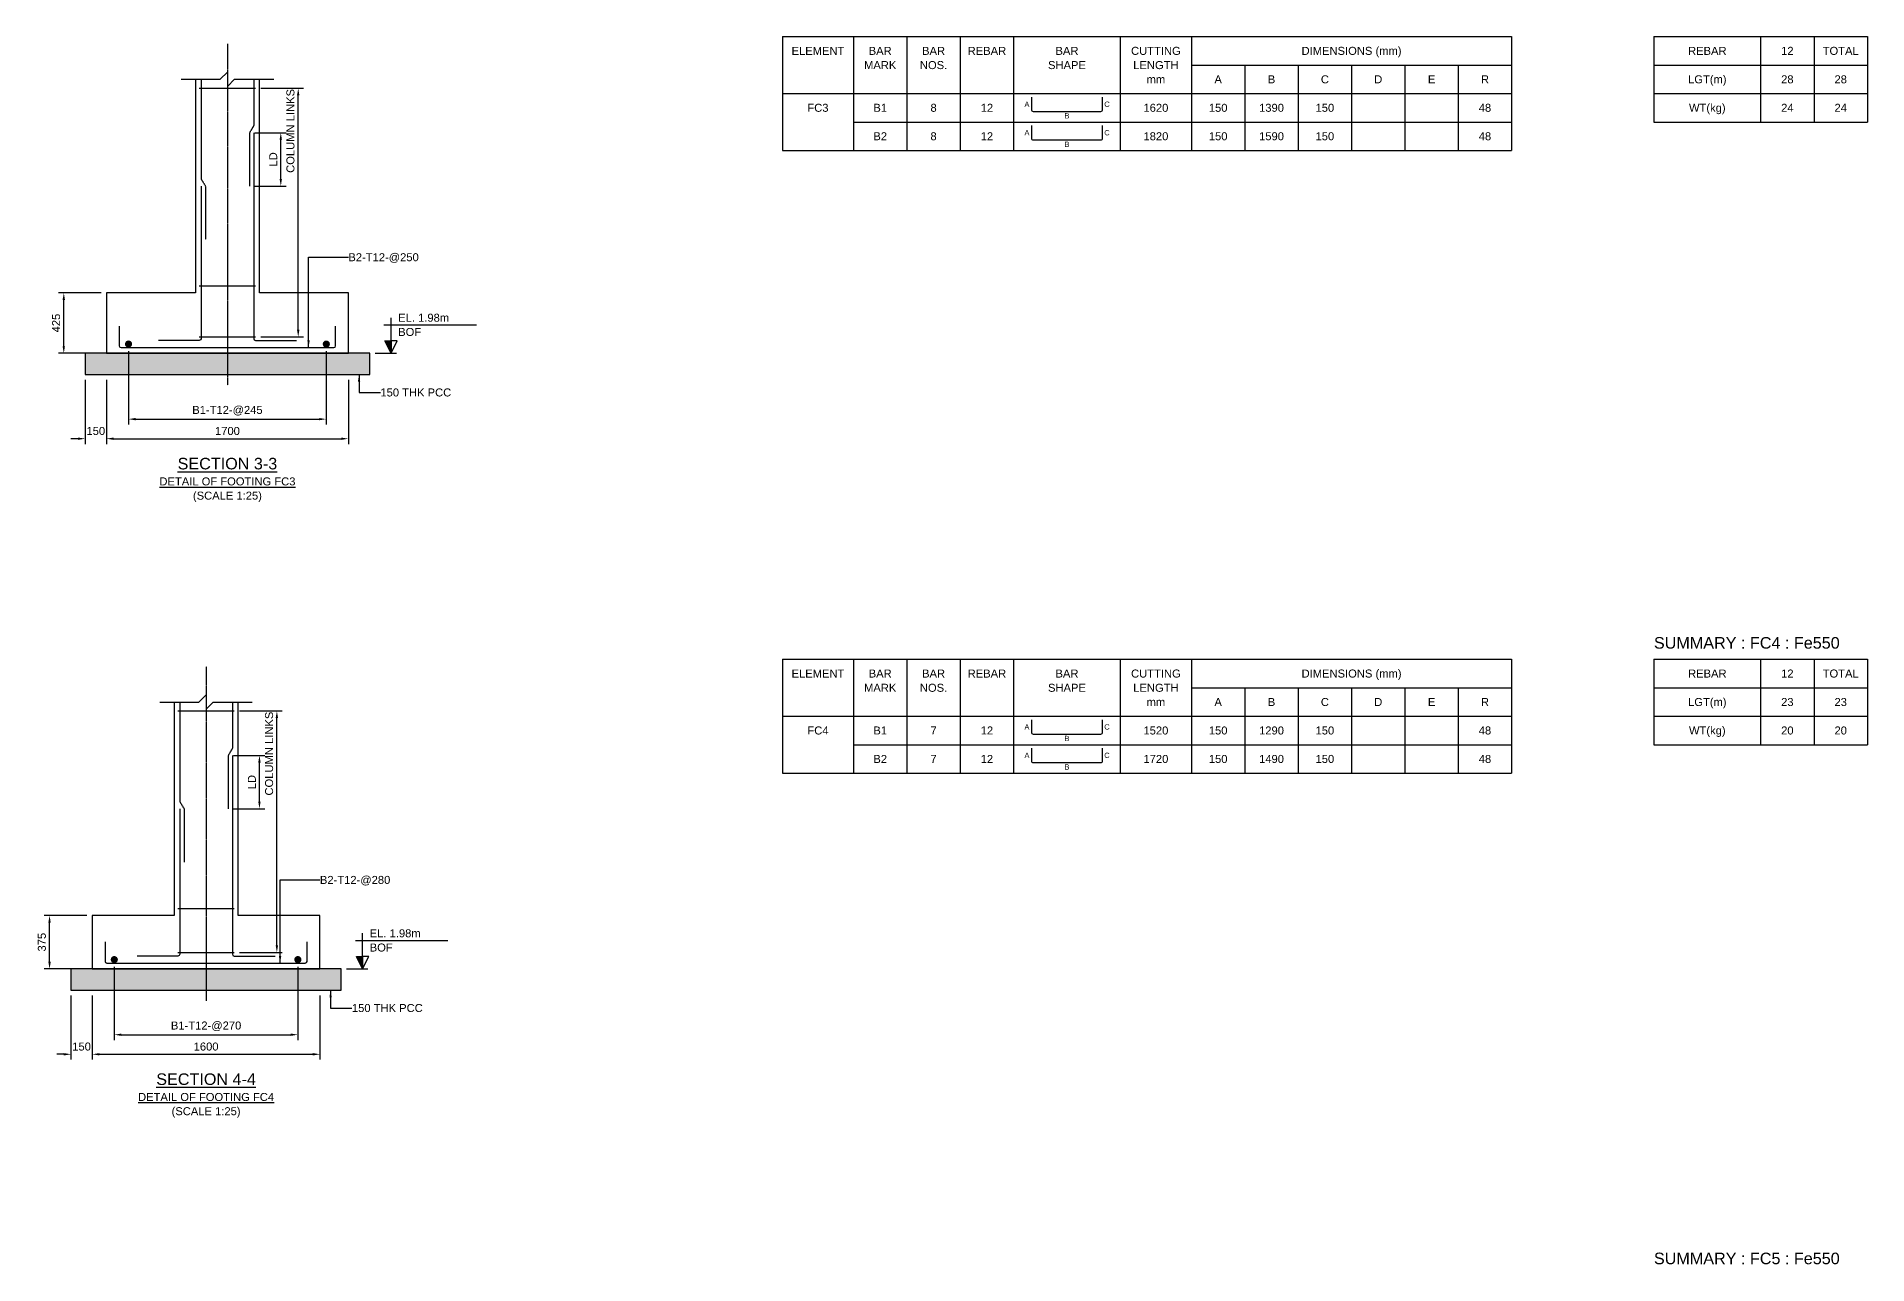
# Model space of a CAD drawing. Header units: inches. Extents: x -816171 to 9366335, y -450961 to 689132.
# Drawn here: x 5646650 to 5698114, y 295110 to 329614 of the extents above; entities that cross this region are included whole.
import ezdxf
from ezdxf.enums import TextEntityAlignment as Align

# ---------------------------------------------------------------- set-up
doc = ezdxf.new("R2010")
doc.units = ezdxf.units.IN
doc.header["$MEASUREMENT"] = 0
doc.linetypes.add('Cline', pattern=[1, 0.625, -0.125, 0.125, -0.125])
doc.linetypes.add('DASHED', pattern=[0.75, 0.5, -0.25])
for name, color, linetype in [('Center Line', 1, 'Continuous'), ('Concrete Line', 2, 'Continuous'), ('Dim', 31, 'Continuous'), ('Labels', 4, 'Continuous'), ('PCC', 5, 'Continuous'), ('Reinforcement', 130, 'Continuous'), ('Schedule Header', 4, 'Continuous'), ('Schedule Line', 60, 'Continuous'), ('Section Mark', 5, 'Continuous'), ('Solid', 25, 'Continuous'), ('Text', 31, 'Continuous')]:
    doc.layers.add(name, color=color, linetype=linetype)
doc.styles.add('SC-BBS1', font='SansSerif')
doc.styles.add('SC-FTG1', font='sanss___.ttf')
doc.styles.add('SC-FTG2', font='SansSerif')
doc.dimstyles.new('RccFooting', dxfattribs={"dimtxt": 225, "dimasz": 200, "dimexe": 150, "dimexo": 150, "dimgap": 100, "dimtad": 1, "dimtoh": 1, "dimdec": 4, "dimlfac": 0.25, "dimzin": 0, "dimdsep": 46, "dimtxsty": 'SC-FTG2', "dimcen": 0.09, "dimclrd": 8, "dimclre": 8, "dimclrt": 31, "dimadec": 0, "dimazin": 0, "dimtfac": 1, "dimtdec": 0, "dimtix": 1, "dimtofl": 0, "dimtmove": 0, "dimatfit": 3, "dimfxl": 1, "dimtolj": 1, "dimtzin": 0, "dimarcsym": 0})

# ---------------------------------------------------------------- blocks, each defined once
blk = doc.blocks.new('*D2375')
at = {"layer": 'DEFPOINTS', "color": 0, "transparency": 16777216}
for p in [(5648014, 320114), (5648614, 320114), (5648614, 318314)]:
    blk.add_point(p, dxfattribs=at)
at = {"layer": 'Dim', "color": 8, "lineweight": -2, "transparency": 16777216}
for p, q in [((5648014, 319964), (5648014, 318164)), ((5648614, 319964), (5648614, 318164)), ((5647814, 318314), (5647614, 318314)), ((5648814, 318314), (5649014, 318314))]:
    blk.add_line(p, q, dxfattribs=at)
at = {"layer": 'Dim', "color": 8, "transparency": 16777216}
for points in [[(5647814, 318347), (5647814, 318281), (5648014, 318314)], [(5648814, 318347), (5648814, 318281), (5648614, 318314)]]:
    blk.add_solid(points, dxfattribs=at)
at = {"layer": 'Dim', "color": 31, "transparency": 16777216, "insert": (5648314, 318530), "char_height": 225, "attachment_point": 5, "style": 'SC-FTG2'}
blk.add_mtext('\\A1;150', dxfattribs=at)
blk = doc.blocks.new('*D2376')
at = {"layer": 'DEFPOINTS', "color": 0, "transparency": 16777216}
for p in [(5648614, 320114), (5655414, 320114), (5655414, 318314)]:
    blk.add_point(p, dxfattribs=at)
at = {"layer": 'Dim', "color": 8, "lineweight": -2, "transparency": 16777216}
for p, q in [((5648614, 319964), (5648614, 318164)), ((5655414, 319964), (5655414, 318164)), ((5648814, 318314), (5655214, 318314))]:
    blk.add_line(p, q, dxfattribs=at)
at = {"layer": 'Dim', "color": 8, "transparency": 16777216}
for points in [[(5648814, 318347), (5648814, 318281), (5648614, 318314)], [(5655214, 318347), (5655214, 318281), (5655414, 318314)]]:
    blk.add_solid(points, dxfattribs=at)
at = {"layer": 'Dim', "color": 31, "transparency": 16777216, "insert": (5652014, 318530), "char_height": 225, "attachment_point": 5, "style": 'SC-FTG2'}
blk.add_mtext('\\A1;1700', dxfattribs=at)
blk = doc.blocks.new('*D2377')
at = {"layer": 'DEFPOINTS', "color": 0, "transparency": 16777216}
for p in [(5647414, 322414), (5648614, 322414), (5648614, 320714)]:
    blk.add_point(p, dxfattribs=at)
at = {"layer": 'Dim', "color": 8, "lineweight": -2, "transparency": 16777216}
for p, q in [((5648464, 322414), (5647264, 322414)), ((5647414, 320914), (5647414, 322214)), ((5648464, 320714), (5647264, 320714))]:
    blk.add_line(p, q, dxfattribs=at)
at = {"layer": 'Dim', "color": 8, "transparency": 16777216}
for points in [[(5647380, 322214), (5647447, 322214), (5647414, 322414)], [(5647380, 320914), (5647447, 320914), (5647414, 320714)]]:
    blk.add_solid(points, dxfattribs=at)
at = {"layer": 'Dim', "color": 31, "transparency": 16777216, "insert": (5647198, 321564), "char_height": 225, "attachment_point": 5, "rotation": 90, "style": 'SC-FTG2'}
blk.add_mtext('\\A1;425', dxfattribs=at)
blk = doc.blocks.new('*D2378')
at = {"layer": 'DEFPOINTS', "color": 0, "transparency": 16777216}
for p in [(5649234, 320924), (5654794, 320924), (5654794, 318864)]:
    blk.add_point(p, dxfattribs=at)
at = {"layer": 'Dim', "color": 8, "lineweight": -2, "transparency": 16777216}
for p, q in [((5649234, 320774), (5649234, 318714)), ((5654794, 320774), (5654794, 318714)), ((5649434, 318864), (5654594, 318864))]:
    blk.add_line(p, q, dxfattribs=at)
at = {"layer": 'Dim', "color": 8, "transparency": 16777216}
for points in [[(5649434, 318897), (5649434, 318831), (5649234, 318864)], [(5654594, 318897), (5654594, 318831), (5654794, 318864)]]:
    blk.add_solid(points, dxfattribs=at)
at = {"layer": 'Dim', "color": 31, "transparency": 16777216, "insert": (5652014, 319100), "char_height": 225, "attachment_point": 5, "style": 'SC-FTG2'}
blk.add_mtext('\\A1;B1-T12-@245', dxfattribs=at)
blk = doc.blocks.new('*D2379')
at = {"layer": 'DEFPOINTS', "color": 0, "transparency": 16777216}
for p in [(5652634, 326914), (5653514, 326914), (5652634, 325414)]:
    blk.add_point(p, dxfattribs=at)
at = {"layer": 'Dim', "color": 8, "lineweight": -2, "transparency": 16777216}
for p, q in [((5652784, 326914), (5653664, 326914)), ((5653514, 325614), (5653514, 326714)), ((5652784, 325414), (5653664, 325414))]:
    blk.add_line(p, q, dxfattribs=at)
at = {"layer": 'Dim', "color": 8, "transparency": 16777216}
for points in [[(5653480, 326714), (5653547, 326714), (5653514, 326914)], [(5653480, 325614), (5653547, 325614), (5653514, 325414)]]:
    blk.add_solid(points, dxfattribs=at)
at = {"layer": 'Dim', "color": 31, "transparency": 16777216, "insert": (5653301, 326164), "char_height": 225, "attachment_point": 5, "rotation": 90, "style": 'SC-FTG2'}
blk.add_mtext('\\A1;LD', dxfattribs=at)
blk = doc.blocks.new('*D2380')
at = {"layer": 'DEFPOINTS', "color": 0, "transparency": 16777216}
for p in [(5652804, 328164), (5654004, 328164), (5652804, 321174)]:
    blk.add_point(p, dxfattribs=at)
at = {"layer": 'Dim', "color": 8, "lineweight": -2, "transparency": 16777216}
for p, q in [((5652954, 328164), (5654154, 328164)), ((5654004, 321374), (5654004, 327964)), ((5652954, 321174), (5654154, 321174))]:
    blk.add_line(p, q, dxfattribs=at)
at = {"layer": 'Dim', "color": 8, "transparency": 16777216}
for points in [[(5653970, 327964), (5654037, 327964), (5654004, 328164)], [(5653970, 321374), (5654037, 321374), (5654004, 321174)]]:
    blk.add_solid(points, dxfattribs=at)
at = {"layer": 'Dim', "color": 31, "transparency": 16777216, "insert": (5653786, 326964), "char_height": 225, "attachment_point": 5, "rotation": 90, "style": 'SC-FTG2'}
blk.add_mtext('\\A1;COLUMN LINKS', dxfattribs=at)
blk = doc.blocks.new('*D2373')
at = {"layer": 'DEFPOINTS', "color": 0, "transparency": 16777216}
for p in [(5647614, 302814), (5648214, 302814), (5648214, 301014)]:
    blk.add_point(p, dxfattribs=at)
at = {"layer": 'Dim', "color": 8, "lineweight": -2, "transparency": 16777216}
for p, q in [((5647614, 302664), (5647614, 300864)), ((5648214, 302664), (5648214, 300864)), ((5647414, 301014), (5647214, 301014)), ((5648414, 301014), (5648614, 301014))]:
    blk.add_line(p, q, dxfattribs=at)
at = {"layer": 'Dim', "color": 8, "transparency": 16777216}
for points in [[(5647414, 301047), (5647414, 300981), (5647614, 301014)], [(5648414, 301047), (5648414, 300981), (5648214, 301014)]]:
    blk.add_solid(points, dxfattribs=at)
at = {"layer": 'Dim', "color": 31, "transparency": 16777216, "insert": (5647914, 301230), "char_height": 225, "attachment_point": 5, "style": 'SC-FTG2'}
blk.add_mtext('\\A1;150', dxfattribs=at)
blk = doc.blocks.new('*D2374')
at = {"layer": 'DEFPOINTS', "color": 0, "transparency": 16777216}
for p in [(5648214, 302814), (5654614, 302814), (5654614, 301014)]:
    blk.add_point(p, dxfattribs=at)
at = {"layer": 'Dim', "color": 8, "lineweight": -2, "transparency": 16777216}
for p, q in [((5648214, 302664), (5648214, 300864)), ((5654614, 302664), (5654614, 300864)), ((5648414, 301014), (5654414, 301014))]:
    blk.add_line(p, q, dxfattribs=at)
at = {"layer": 'Dim', "color": 8, "transparency": 16777216}
for points in [[(5648414, 301047), (5648414, 300981), (5648214, 301014)], [(5654414, 301047), (5654414, 300981), (5654614, 301014)]]:
    blk.add_solid(points, dxfattribs=at)
at = {"layer": 'Dim', "color": 31, "transparency": 16777216, "insert": (5651414, 301230), "char_height": 225, "attachment_point": 5, "style": 'SC-FTG2'}
blk.add_mtext('\\A1;1600', dxfattribs=at)
blk = doc.blocks.new('*D2382')
at = {"layer": 'DEFPOINTS', "color": 0, "transparency": 16777216}
for p in [(5647014, 304914), (5648214, 304914), (5648214, 303414)]:
    blk.add_point(p, dxfattribs=at)
at = {"layer": 'Dim', "color": 8, "lineweight": -2, "transparency": 16777216}
for p, q in [((5648064, 304914), (5646864, 304914)), ((5647014, 303614), (5647014, 304714)), ((5648064, 303414), (5646864, 303414))]:
    blk.add_line(p, q, dxfattribs=at)
at = {"layer": 'Dim', "color": 8, "transparency": 16777216}
for points in [[(5646980, 304714), (5647047, 304714), (5647014, 304914)], [(5646980, 303614), (5647047, 303614), (5647014, 303414)]]:
    blk.add_solid(points, dxfattribs=at)
at = {"layer": 'Dim', "color": 31, "transparency": 16777216, "insert": (5646798, 304164), "char_height": 225, "attachment_point": 5, "rotation": 90, "style": 'SC-FTG2'}
blk.add_mtext('\\A1;375', dxfattribs=at)
blk = doc.blocks.new('*D2383')
at = {"layer": 'DEFPOINTS', "color": 0, "transparency": 16777216}
for p in [(5648834, 303624), (5653994, 303624), (5653994, 301564)]:
    blk.add_point(p, dxfattribs=at)
at = {"layer": 'Dim', "color": 8, "lineweight": -2, "transparency": 16777216}
for p, q in [((5648834, 303474), (5648834, 301414)), ((5653994, 303474), (5653994, 301414)), ((5649034, 301564), (5653794, 301564))]:
    blk.add_line(p, q, dxfattribs=at)
at = {"layer": 'Dim', "color": 8, "transparency": 16777216}
for points in [[(5649034, 301597), (5649034, 301531), (5648834, 301564)], [(5653794, 301597), (5653794, 301531), (5653994, 301564)]]:
    blk.add_solid(points, dxfattribs=at)
at = {"layer": 'Dim', "color": 31, "transparency": 16777216, "insert": (5651414, 301800), "char_height": 225, "attachment_point": 5, "style": 'SC-FTG2'}
blk.add_mtext('\\A1;B1-T12-@270', dxfattribs=at)
blk = doc.blocks.new('*D2384')
at = {"layer": 'DEFPOINTS', "color": 0, "transparency": 16777216}
for p in [(5652034, 309414), (5652914, 309414), (5652034, 307914)]:
    blk.add_point(p, dxfattribs=at)
at = {"layer": 'Dim', "color": 8, "lineweight": -2, "transparency": 16777216}
for p, q in [((5652184, 309414), (5653064, 309414)), ((5652914, 308114), (5652914, 309214)), ((5652184, 307914), (5653064, 307914))]:
    blk.add_line(p, q, dxfattribs=at)
at = {"layer": 'Dim', "color": 8, "transparency": 16777216}
for points in [[(5652880, 309214), (5652947, 309214), (5652914, 309414)], [(5652880, 308114), (5652947, 308114), (5652914, 307914)]]:
    blk.add_solid(points, dxfattribs=at)
at = {"layer": 'Dim', "color": 31, "transparency": 16777216, "insert": (5652701, 308664), "char_height": 225, "attachment_point": 5, "rotation": 90, "style": 'SC-FTG2'}
blk.add_mtext('\\A1;LD', dxfattribs=at)
blk = doc.blocks.new('*D2385')
at = {"layer": 'DEFPOINTS', "color": 0, "transparency": 16777216}
for p in [(5652204, 310664), (5653404, 310664), (5652204, 303874)]:
    blk.add_point(p, dxfattribs=at)
at = {"layer": 'Dim', "color": 8, "lineweight": -2, "transparency": 16777216}
for p, q in [((5652354, 310664), (5653554, 310664)), ((5653404, 304074), (5653404, 310464)), ((5652354, 303874), (5653554, 303874))]:
    blk.add_line(p, q, dxfattribs=at)
at = {"layer": 'Dim', "color": 8, "transparency": 16777216}
for points in [[(5653370, 310464), (5653437, 310464), (5653404, 310664)], [(5653370, 304074), (5653437, 304074), (5653404, 303874)]]:
    blk.add_solid(points, dxfattribs=at)
at = {"layer": 'Dim', "color": 31, "transparency": 16777216, "insert": (5653186, 309464), "char_height": 225, "attachment_point": 5, "rotation": 90, "style": 'SC-FTG2'}
blk.add_mtext('\\A1;COLUMN LINKS', dxfattribs=at)

msp = doc.modelspace()

# ---------------------------------------------------------------- hatches: boundary and pattern name
at = {"layer": 'Solid'}
for points in [[(5648013.62815, 320114.1347), (5656013.62815, 320114.1347), (5656013.62815, 320714.1347), (5648013.62815, 320714.1347)], [(5656613.62815, 320714.1347), (5656438.62815, 321064.1347), (5656613.62815, 321064.1347)], [(5655813.62815, 303414.1347), (5655638.62815, 303764.1347), (5655813.62815, 303764.1347)], [(5647613.62815, 302814.1347), (5655213.62815, 302814.1347), (5655213.62815, 303414.1347), (5647613.62815, 303414.1347)]]:
    msp.add_hatch(color=256, dxfattribs=at).paths.add_polyline_path(points, flags=0)

# ---------------------------------------------------------------- linework, layer by layer
at = {"layer": 'Center Line', "linetype": 'Cline'}
for points in [[(5652013.62815, 329414.1347), (5652013.62815, 319814.1347)], [(5651413.62815, 311914.1347), (5651413.62815, 302514.1347)]]:
    msp.add_lwpolyline(points, dxfattribs=at)
at = {"layer": 'Concrete Line'}
for points in [[(5651113.62815, 328414.1347), (5651113.62815, 322414.1347), (5648613.62815, 322414.1347), (5648613.62815, 320714.1347), (5655413.62815, 320714.1347), (5655413.62815, 322414.1347), (5652913.62815, 322414.1347), (5652913.62815, 328414.1347)], [(5650713.62815, 328414.1347), (5651813.62815, 328414.1347), (5652013.62815, 328614.1347), (5652013.62815, 328214.1347), (5652213.62815, 328414.1347), (5653313.62815, 328414.1347)], [(5650513.62815, 310914.1347), (5650513.62815, 304914.1347), (5648213.62815, 304914.1347), (5648213.62815, 303414.1347), (5654613.62815, 303414.1347), (5654613.62815, 304914.1347), (5652313.62815, 304914.1347), (5652313.62815, 310914.1347)], [(5650113.62815, 310914.1347), (5651213.62815, 310914.1347), (5651413.62815, 311114.1347), (5651413.62815, 310714.1347), (5651613.62815, 310914.1347), (5652713.62815, 310914.1347)]]:
    msp.add_lwpolyline(points, dxfattribs=at)
at = {"layer": 'PCC'}
for points in [[(5648013.62815, 320114.1347), (5656013.62815, 320114.1347), (5656013.62815, 320714.1347), (5648013.62815, 320714.1347), (5648013.62815, 320114.1347)], [(5647613.62815, 302814.1347), (5655213.62815, 302814.1347), (5655213.62815, 303414.1347), (5647613.62815, 303414.1347), (5647613.62815, 302814.1347)]]:
    msp.add_lwpolyline(points, dxfattribs=at)
at = {"layer": 'Reinforcement', "linetype": 'DASHED'}
for points in [[(5651273.62815, 328414.1347), (5651273.62815, 325614.1347), (5651393.62815, 325414.1347), (5651393.62815, 323914.1347)], [(5652753.62815, 328414.1347), (5652753.62815, 327114.1347), (5652633.62815, 326914.1347), (5652633.62815, 325414.1347)], [(5650673.62815, 310914.1347), (5650673.62815, 308114.1347), (5650793.62815, 307914.1347), (5650793.62815, 306414.1347)], [(5652153.62815, 310914.1347), (5652153.62815, 309614.1347), (5652033.62815, 309414.1347), (5652033.62815, 307914.1347)]]:
    msp.add_lwpolyline(points, dxfattribs=at)
at = {"layer": 'Reinforcement'}
for points in [[(5651223.62815, 328164.1347), (5652803.62815, 328164.1347)], [(5651223.62815, 322614.1347), (5652803.62815, 322614.1347)], [(5651223.62815, 321174.1347), (5652803.62815, 321174.1347)], [(5650623.62815, 310664.1347), (5652203.62815, 310664.1347)], [(5650623.62815, 305114.1347), (5652203.62815, 305114.1347)], [(5650623.62815, 303874.1347), (5652203.62815, 303874.1347)]]:
    msp.add_lwpolyline(points, dxfattribs=at)
for points in [[(5674613.62815, 327914.1347), (5674613.62815, 327564.1347, 0.5), (5674663.62815, 327514.1347), (5676563.62815, 327514.1347, 0.5), (5676613.62815, 327564.1347), (5676613.62815, 327914.1347)], [(5652753.62815, 326914.1347), (5652753.62815, 321124.1347, 0.4), (5652803.62815, 321074.1347), (5653953.62815, 321074.1347, 0.4), (5653953.62815, 321074.1347), (5653953.62815, 321074.1347)], [(5674613.62815, 327114.1347), (5674613.62815, 326764.1347, 0.5), (5674663.62815, 326714.1347), (5676563.62815, 326714.1347, 0.5), (5676613.62815, 326764.1347), (5676613.62815, 327114.1347)], [(5651273.62815, 325414.1347), (5651273.62815, 321124.1347, -0.4), (5651223.62815, 321074.1347), (5650073.62815, 321074.1347, 0.4), (5650073.62815, 321074.1347), (5650073.62815, 321074.1347)], [(5648973.62815, 321474.1347), (5648973.62815, 320924.1347, 0.4), (5649023.62815, 320874.1347), (5655003.62815, 320874.1347, 0.4), (5655053.62815, 320924.1347), (5655053.62815, 321474.1347)], [(5674613.62815, 310414.1347), (5674613.62815, 310064.1347, 0.5), (5674663.62815, 310014.1347), (5676563.62815, 310014.1347, 0.5), (5676613.62815, 310064.1347), (5676613.62815, 310414.1347)], [(5652153.62815, 309414.1347), (5652153.62815, 303824.1347, 0.4), (5652203.62815, 303774.1347), (5653353.62815, 303774.1347, 0.4), (5653353.62815, 303774.1347), (5653353.62815, 303774.1347)], [(5674613.62815, 309614.1347), (5674613.62815, 309264.1347, 0.5), (5674663.62815, 309214.1347), (5676563.62815, 309214.1347, 0.5), (5676613.62815, 309264.1347), (5676613.62815, 309614.1347)], [(5650673.62815, 307914.1347), (5650673.62815, 303824.1347, -0.4), (5650623.62815, 303774.1347), (5649473.62815, 303774.1347, 0.4), (5649473.62815, 303774.1347), (5649473.62815, 303774.1347)], [(5648573.62815, 304174.1347), (5648573.62815, 303624.1347, 0.4), (5648623.62815, 303574.1347), (5654203.62815, 303574.1347, 0.4), (5654253.62815, 303624.1347), (5654253.62815, 304174.1347)]]:
    msp.add_lwpolyline(points, format="xyb", dxfattribs=at)
at = {"layer": 'Reinforcement', "const_width": 100}
for points in [[(5649183.62815, 320974.1347, 1), (5649283.62815, 320974.1347, 1)], [(5654743.62815, 320974.1347, 1), (5654843.62815, 320974.1347, 1)], [(5648783.62815, 303674.1347, 1), (5648883.62815, 303674.1347, 1)], [(5653943.62815, 303674.1347, 1), (5654043.62815, 303674.1347, 1)]]:
    msp.add_lwpolyline(points, format="xyb", close=True, dxfattribs=at)
at = {"layer": 'Schedule Line'}
for p, q in [((5667613.62815, 329614.1347), (5688113.62815, 329614.1347)), ((5667613.62815, 329614.1347), (5667613.62815, 326414.1347)), ((5669613.62815, 329614.1347), (5669613.62815, 326414.1347)), ((5671113.62815, 329614.1347), (5671113.62815, 326414.1347)), ((5672613.62815, 329614.1347), (5672613.62815, 326414.1347)), ((5674113.62815, 329614.1347), (5674113.62815, 326414.1347)), ((5677113.62815, 329614.1347), (5677113.62815, 326414.1347)), ((5679113.62815, 329614.1347), (5679113.62815, 326414.1347)), ((5688113.62815, 329614.1347), (5688113.62815, 326414.1347)), ((5692113.62815, 329614.1347), (5698113.62815, 329614.1347)), ((5692113.62815, 329614.1347), (5692113.62815, 327214.1347)), ((5695113.62815, 329614.1347), (5695113.62815, 327214.1347)), ((5696613.62815, 329614.1347), (5696613.62815, 327214.1347)), ((5698113.62815, 329614.1347), (5698113.62815, 327214.1347)), ((5679113.62815, 328814.1347), (5688113.62815, 328814.1347)), ((5680613.62815, 328814.1347), (5680613.62815, 326414.1347)), ((5682113.62815, 328814.1347), (5682113.62815, 326414.1347)), ((5683613.62815, 328814.1347), (5683613.62815, 326414.1347)), ((5685113.62815, 328814.1347), (5685113.62815, 326414.1347)), ((5686613.62815, 328814.1347), (5686613.62815, 326414.1347)), ((5692113.62815, 328814.1347), (5698113.62815, 328814.1347)), ((5667613.62815, 328014.1347), (5688113.62815, 328014.1347)), ((5692113.62815, 328014.1347), (5698113.62815, 328014.1347)), ((5669613.62815, 327214.1347), (5688113.62815, 327214.1347)), ((5692113.62815, 327214.1347), (5698113.62815, 327214.1347)), ((5667613.62815, 326414.1347), (5688113.62815, 326414.1347)), ((5669613.62815, 326414.1347), (5688113.62815, 326414.1347)), ((5667613.62815, 312114.1347), (5688113.62815, 312114.1347)), ((5667613.62815, 312114.1347), (5667613.62815, 308914.1347)), ((5669613.62815, 312114.1347), (5669613.62815, 308914.1347)), ((5671113.62815, 312114.1347), (5671113.62815, 308914.1347)), ((5672613.62815, 312114.1347), (5672613.62815, 308914.1347)), ((5674113.62815, 312114.1347), (5674113.62815, 308914.1347)), ((5677113.62815, 312114.1347), (5677113.62815, 308914.1347)), ((5679113.62815, 312114.1347), (5679113.62815, 308914.1347)), ((5688113.62815, 312114.1347), (5688113.62815, 308914.1347)), ((5692113.62815, 312114.1347), (5698113.62815, 312114.1347)), ((5692113.62815, 312114.1347), (5692113.62815, 309714.1347)), ((5695113.62815, 312114.1347), (5695113.62815, 309714.1347)), ((5696613.62815, 312114.1347), (5696613.62815, 309714.1347)), ((5698113.62815, 312114.1347), (5698113.62815, 309714.1347)), ((5679113.62815, 311314.1347), (5688113.62815, 311314.1347)), ((5680613.62815, 311314.1347), (5680613.62815, 308914.1347)), ((5682113.62815, 311314.1347), (5682113.62815, 308914.1347)), ((5683613.62815, 311314.1347), (5683613.62815, 308914.1347)), ((5685113.62815, 311314.1347), (5685113.62815, 308914.1347)), ((5686613.62815, 311314.1347), (5686613.62815, 308914.1347)), ((5692113.62815, 311314.1347), (5698113.62815, 311314.1347)), ((5667613.62815, 310514.1347), (5688113.62815, 310514.1347)), ((5692113.62815, 310514.1347), (5698113.62815, 310514.1347)), ((5669613.62815, 309714.1347), (5688113.62815, 309714.1347)), ((5692113.62815, 309714.1347), (5698113.62815, 309714.1347)), ((5667613.62815, 308914.1347), (5688113.62815, 308914.1347)), ((5669613.62815, 308914.1347), (5688113.62815, 308914.1347))]:
    msp.add_line(p, q, dxfattribs=at)
at = {"layer": 'Section Mark'}
for p, q in [((5656163.62815, 320714.1347), (5656763.62815, 320714.1347)), ((5655363.62815, 303414.1347), (5655963.62815, 303414.1347))]:
    msp.add_line(p, q, dxfattribs=at)
for points in [[(5656613.62815, 320714.1347), (5656613.62815, 321714.1347)], [(5656413.62815, 321514.1347), (5659013.62815, 321514.1347)], [(5656613.62815, 320714.1347), (5656438.62815, 321064.1347), (5656613.62815, 321064.1347), (5656613.62815, 320714.1347)], [(5656613.62815, 320714.1347), (5656788.62815, 321064.1347), (5656613.62815, 321064.1347), (5656613.62815, 320714.1347)], [(5655613.62815, 304214.1347), (5658213.62815, 304214.1347)], [(5655813.62815, 303414.1347), (5655813.62815, 304414.1347)], [(5655813.62815, 303414.1347), (5655638.62815, 303764.1347), (5655813.62815, 303764.1347), (5655813.62815, 303414.1347)], [(5655813.62815, 303414.1347), (5655988.62815, 303764.1347), (5655813.62815, 303764.1347), (5655813.62815, 303414.1347)]]:
    msp.add_lwpolyline(points, dxfattribs=at)

# ---------------------------------------------------------------- texts
at = {"layer": 'Dim', "style": 'SC-BBS1'}
for s, p in [('A', (5674488.62815, 327714.1347)), ('B', (5675613.62815, 327389.1347)), ('C', (5676738.62815, 327714.1347)), ('A', (5674488.62815, 326914.1347)), ('C', (5676738.62815, 326914.1347)), ('B', (5675613.62815, 326589.1347)), ('A', (5674488.62815, 310214.1347)), ('B', (5675613.62815, 309889.1347)), ('C', (5676738.62815, 310214.1347)), ('A', (5674488.62815, 309414.1347)), ('C', (5676738.62815, 309414.1347)), ('B', (5675613.62815, 309089.1347))]:
    msp.add_text(s, height=150, dxfattribs=at).set_placement(p, align=Align.MIDDLE_CENTER)
at = {"layer": 'Dim', "style": 'SC-FTG2'}
for s, p in [('B2-T12-@250', (5655413.62815, 323414.1347)), ('150 THK PCC', (5656313.62815, 319614.1347)), ('B2-T12-@280', (5654613.62815, 305914.1347)), ('150 THK PCC', (5655513.62815, 302314.1347))]:
    msp.add_text(s, height=225, dxfattribs=at).set_placement(p, align=Align.MIDDLE_LEFT)
at = {"layer": 'Labels', "style": 'SC-FTG1'}
for s, p in [('%%USECTION 3-3', (5652013.62815, 317614.1347)), ('%%USECTION 4-4', (5651413.62815, 300314.1347))]:
    msp.add_text(s, height=325, dxfattribs=at).set_placement(p, align=Align.MIDDLE_CENTER)
at = {"layer": 'Schedule Header', "style": 'SC-BBS1'}
for s, p in [('ELEMENT', (5668613.62815, 329214.1347)), ('MARK', (5670363.62815, 328814.1347)), ('BAR', (5670363.62815, 329214.1347)), ('NOS.', (5671863.62815, 328814.1347)), ('BAR', (5671863.62815, 329214.1347)), ('REBAR', (5673363.62815, 329214.1347)), ('SHAPE', (5675613.62815, 328814.1347)), ('BAR', (5675613.62815, 329214.1347)), ('CUTTING', (5678113.62815, 329214.1347)), ('LENGTH', (5678113.62815, 328814.1347)), ('DIMENSIONS (mm)', (5683613.62815, 329214.1347)), ('REBAR', (5693613.62815, 329214.1347)), ('12', (5695863.62815, 329214.1347)), ('TOTAL', (5697363.62815, 329214.1347)), ('mm', (5678113.62815, 328414.1347)), ('A', (5679863.62815, 328414.1347)), ('B', (5681363.62815, 328414.1347)), ('C', (5682863.62815, 328414.1347)), ('D', (5684363.62815, 328414.1347)), ('E', (5685863.62815, 328414.1347)), ('R', (5687363.62815, 328414.1347)), ('LGT(m)', (5693613.62815, 328414.1347)), ('WT(kg)', (5693613.62815, 327614.1347)), ('ELEMENT', (5668613.62815, 311714.1347)), ('MARK', (5670363.62815, 311314.1347)), ('BAR', (5670363.62815, 311714.1347)), ('NOS.', (5671863.62815, 311314.1347)), ('BAR', (5671863.62815, 311714.1347)), ('REBAR', (5673363.62815, 311714.1347)), ('SHAPE', (5675613.62815, 311314.1347)), ('BAR', (5675613.62815, 311714.1347)), ('CUTTING', (5678113.62815, 311714.1347)), ('LENGTH', (5678113.62815, 311314.1347)), ('DIMENSIONS (mm)', (5683613.62815, 311714.1347)), ('REBAR', (5693613.62815, 311714.1347)), ('12', (5695863.62815, 311714.1347)), ('TOTAL', (5697363.62815, 311714.1347)), ('mm', (5678113.62815, 310914.1347)), ('A', (5679863.62815, 310914.1347)), ('B', (5681363.62815, 310914.1347)), ('C', (5682863.62815, 310914.1347)), ('D', (5684363.62815, 310914.1347)), ('E', (5685863.62815, 310914.1347)), ('R', (5687363.62815, 310914.1347)), ('LGT(m)', (5693613.62815, 310914.1347)), ('WT(kg)', (5693613.62815, 310114.1347))]:
    msp.add_text(s, height=225, dxfattribs=at).set_placement(p, align=Align.MIDDLE_CENTER)
for s, p in [('SUMMARY : FC4 : Fe550', (5692113.62815, 312414.1347)), ('SUMMARY : FC5 : Fe550', (5692113.62815, 295114.1347))]:
    msp.add_text(s, height=325, dxfattribs=at).set_placement(p)
at = {"layer": 'Text'}
for s, style, p in [('28', 'SC-BBS1', (5695863.62815, 328414.1347)), ('28', 'SC-BBS1', (5697363.62815, 328414.1347)), ('FC3', 'SC-BBS1', (5668613.62815, 327614.1347)), ('B1', 'SC-BBS1', (5670363.62815, 327614.1347)), ('8', 'SC-BBS1', (5671863.62815, 327614.1347)), ('12', 'SC-BBS1', (5673363.62815, 327614.1347)), ('1620', 'SC-BBS1', (5678113.62815, 327614.1347)), ('150', 'SC-BBS1', (5679863.62815, 327614.1347)), ('1390', 'SC-BBS1', (5681363.62815, 327614.1347)), ('150', 'SC-BBS1', (5682863.62815, 327614.1347)), ('48', 'SC-BBS1', (5687363.62815, 327614.1347)), ('24', 'SC-BBS1', (5695863.62815, 327614.1347)), ('24', 'SC-BBS1', (5697363.62815, 327614.1347)), ('B2', 'SC-BBS1', (5670363.62815, 326814.1347)), ('8', 'SC-BBS1', (5671863.62815, 326814.1347)), ('12', 'SC-BBS1', (5673363.62815, 326814.1347)), ('1820', 'SC-BBS1', (5678113.62815, 326814.1347)), ('150', 'SC-BBS1', (5679863.62815, 326814.1347)), ('1590', 'SC-BBS1', (5681363.62815, 326814.1347)), ('150', 'SC-BBS1', (5682863.62815, 326814.1347)), ('48', 'SC-BBS1', (5687363.62815, 326814.1347)), ('%%UDETAIL OF FOOTING FC3', 'SC-FTG1', (5652013.62815, 317114.1347)), ('(SCALE 1:25)', 'SC-FTG1', (5652013.62815, 316714.1347)), ('23', 'SC-BBS1', (5695863.62815, 310914.1347)), ('23', 'SC-BBS1', (5697363.62815, 310914.1347)), ('FC4', 'SC-BBS1', (5668613.62815, 310114.1347)), ('B1', 'SC-BBS1', (5670363.62815, 310114.1347)), ('7', 'SC-BBS1', (5671863.62815, 310114.1347)), ('12', 'SC-BBS1', (5673363.62815, 310114.1347)), ('1520', 'SC-BBS1', (5678113.62815, 310114.1347)), ('150', 'SC-BBS1', (5679863.62815, 310114.1347)), ('1290', 'SC-BBS1', (5681363.62815, 310114.1347)), ('150', 'SC-BBS1', (5682863.62815, 310114.1347)), ('48', 'SC-BBS1', (5687363.62815, 310114.1347)), ('20', 'SC-BBS1', (5695863.62815, 310114.1347)), ('20', 'SC-BBS1', (5697363.62815, 310114.1347)), ('B2', 'SC-BBS1', (5670363.62815, 309314.1347)), ('7', 'SC-BBS1', (5671863.62815, 309314.1347)), ('12', 'SC-BBS1', (5673363.62815, 309314.1347)), ('1720', 'SC-BBS1', (5678113.62815, 309314.1347)), ('150', 'SC-BBS1', (5679863.62815, 309314.1347)), ('1490', 'SC-BBS1', (5681363.62815, 309314.1347)), ('150', 'SC-BBS1', (5682863.62815, 309314.1347)), ('48', 'SC-BBS1', (5687363.62815, 309314.1347)), ('%%UDETAIL OF FOOTING FC4', 'SC-FTG1', (5651413.62815, 299814.1347)), ('(SCALE 1:25)', 'SC-FTG1', (5651413.62815, 299414.1347))]:
    msp.add_text(s, height=225, dxfattribs=dict(at, style=style)).set_placement(p, align=Align.MIDDLE_CENTER)
at = {"layer": 'Text', "style": 'SC-FTG2'}
for s, p in [('EL. 1.98m', (5656813.62815, 321714.1347)), ('BOF', (5656813.62815, 321314.1347)), ('EL. 1.98m', (5656013.62815, 304414.1347)), ('BOF', (5656013.62815, 304014.1347))]:
    msp.add_text(s, height=225, dxfattribs=at).set_placement(p, align=Align.MIDDLE_LEFT)

# ---------------------------------------------------------------- dimensions: what is measured, and where the dimension line sits
at = {"layer": 'Dim'}
for base, p1, p2, text, picture, middle in [((5654003.62815, 328164.1347), (5652803.62815, 321174.1347), (5652803.62815, 328164.1347), 'COLUMN LINKS', '*D2380', (5654003.62815, 326964.1347)), ((5653513.62815, 326914.1347), (5652633.62815, 325414.1347), (5652633.62815, 326914.1347), 'LD', '*D2379', (5653513.62815, 326164.1347)), ((5653403.62815, 310664.1347), (5652203.62815, 303874.1347), (5652203.62815, 310664.1347), 'COLUMN LINKS', '*D2385', (5653403.62815, 309464.1347)), ((5652913.62815, 309414.1347), (5652033.62815, 307914.1347), (5652033.62815, 309414.1347), 'LD', '*D2384', (5652913.62815, 308664.1347))]:
    dim = msp.add_linear_dim(base=base, p1=p1, p2=p2, angle=90, text=text, dimstyle='RccFooting', override={"dimjust": 0}, dxfattribs=at)
    dim.commit()
    dim.dimension.update_dxf_attribs({"geometry": picture, "text_midpoint": middle, "dimtype": 161})
for p1, p2, distance, text, picture, middle in [((5648613.62815, 320714.1347), (5648613.62815, 322414.1347), 1200, '425', '*D2377', (5647197.73309, 321564.1347)), ((5649233.62815, 320924.1347), (5654793.62815, 320924.1347), -2060, 'B1-T12-@245', '*D2378', (5652013.62815, 319100.09149)), ((5648013.62815, 320114.1347), (5648613.62815, 320114.1347), -1800, '150', '*D2375', (5648313.62815, 318530.02976)), ((5648613.62815, 320114.1347), (5655413.62815, 320114.1347), -1800, '1700', '*D2376', (5652013.62815, 318530.02976)), ((5648213.62815, 303414.1347), (5648213.62815, 304914.1347), 1200, '375', '*D2382', (5646797.57877, 304164.1347)), ((5648833.62815, 303624.1347), (5653993.62815, 303624.1347), -2060, 'B1-T12-@270', '*D2383', (5651413.62815, 301800.09149)), ((5647613.62815, 302814.1347), (5648213.62815, 302814.1347), -1800, '150', '*D2373', (5647913.62815, 301230.02976)), ((5648213.62815, 302814.1347), (5654613.62815, 302814.1347), -1800, '1600', '*D2374', (5651413.62815, 301230.18408))]:
    dim = msp.add_aligned_dim(p1=p1, p2=p2, distance=distance, text=text, dimstyle='RccFooting', dxfattribs=at)
    dim.commit()
    dim.dimension.update_dxf_attribs({"geometry": picture, "text_midpoint": middle})

# ---------------------------------------------------------------- leaders
at = {"layer": 'Dim', "color": 8}
for points in [[(5654293.62815, 320874.1347), (5654293.62815, 323414.1347), (5655413.62815, 323414.1347)], [(5655713.62815, 320114.1347), (5655713.62815, 319614.1347), (5656313.62815, 319614.1347)], [(5653493.62815, 303574.1347), (5653493.62815, 305914.1347), (5654613.62815, 305914.1347)], [(5654913.62815, 302814.1347), (5654913.62815, 302314.1347), (5655513.62815, 302314.1347)]]:
    msp.add_leader(points, dimstyle='RccFooting', dxfattribs=at)

doc.saveas('drawing.dxf')
